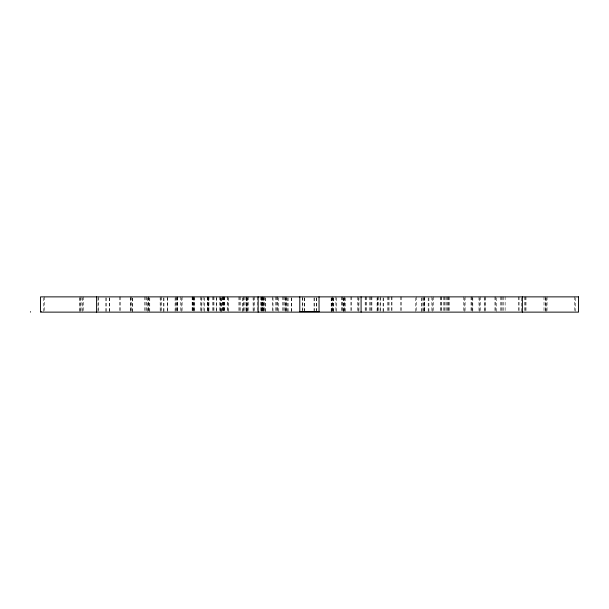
<?xml version="1.0" encoding="UTF-8"?>
<svg xmlns="http://www.w3.org/2000/svg" width="609" height="609" viewBox="0 0 609 609"><rect width="100%" height="100%" fill="white"/><g stroke="black" fill="none" stroke-linecap="round" stroke-linejoin="round"><path stroke-width="0.46" stroke-dasharray="3.04 2.28" d="M575.497 297.771L575.497 311.229M574.774 296.872L574.774 311.648M547.057 296.872L547.057 311.648M546.326 297.793L546.326 311.648M545.603 296.872L545.603 311.648M545.451 297.793L545.451 311.648M543.997 296.872L543.997 311.648M526.001 296.872L526.001 311.648M525.278 296.872L525.278 311.648M524.547 296.872L524.547 311.648M521.243 297.793L521.243 311.648M519.074 296.872L519.074 311.648M518.35 296.872L518.35 311.648M505.143 296.872L505.143 311.648M503.689 296.872L503.689 311.648M502.151 296.872L502.151 311.648M501.42 296.872L501.42 311.648M500.697 296.872L500.697 311.648M496.404 297.793L496.404 311.648M495.673 296.872L495.673 311.648M494.95 296.872L494.95 311.648M485.67 296.872L485.67 311.648M484.947 297.793L484.947 311.648M484.224 296.872L484.224 311.648M480.44 296.872L480.44 311.648M479.709 297.793L479.709 311.648M478.986 296.872L478.986 311.648M472.812 297.793L472.812 311.648M472.493 296.872L472.493 311.648M471.358 296.872L471.358 311.648M471.039 296.872L471.039 311.648M465.101 296.872L465.101 311.648M464.393 297.793L464.37 311.648M463.647 296.872L463.647 311.648M449.716 296.872L449.716 311.648M448.262 296.872L448.262 311.648M448.087 296.872L448.087 311.648M447.364 296.872L447.364 311.648M446.633 296.872L446.633 311.648M445.065 296.872L445.065 311.648M444.342 296.872L444.342 311.648M443.611 296.872L443.611 311.648M441.776 296.872L441.776 311.648M441.045 296.872L441.045 311.648M440.322 296.872L440.322 311.648M433.326 296.872L433.326 311.648M432.603 297.793L432.603 311.648M431.88 296.872L431.88 311.648M428.903 297.793L428.903 311.648M428.18 297.793L428.18 311.648M424.77 297.793L424.77 311.648M424.519 296.872L424.519 311.648L424.45 297.793M423.795 297.793L423.795 311.648M423.072 296.872L423.072 311.648M422.007 297.793L422.007 311.648M421.687 297.793L421.687 311.648M416.335 296.872L416.335 311.648M415.612 297.793L415.612 311.648M401.361 296.872L401.361 311.648M400.631 296.872L400.631 311.648M391.968 296.872L391.968 311.648M391.244 296.872L391.244 311.648M389.037 296.872L389.037 311.648M388.314 296.872L388.314 311.648M387.59 296.872L387.59 311.648M383.396 297.793L383.396 311.648M383.091 297.793L383.091 311.648M380.397 296.872L380.397 311.648M380.1 297.793L380.1 311.648M378.501 296.872L378.516 311.648M377.793 296.872L377.793 311.648L377.778 297.793M377.062 297.793L377.062 311.648M371.893 296.872L371.893 311.648M371.163 296.872L371.163 311.648M370.439 296.872L370.439 311.648M369.709 296.872L369.709 311.648M366.618 296.872L366.618 311.648M365.895 296.872L365.895 311.648M365.164 296.872L365.164 311.648M358.937 296.872L358.937 311.648M358.214 297.793L358.214 311.648M357.483 296.872L357.483 311.648M351.477 296.872L351.477 311.648M350.906 296.872L350.906 311.648M345.227 297.793L345.227 311.648M344.504 297.793L344.504 311.648M344.344 296.872L344.344 311.648M343.773 297.793L343.773 311.648M343.613 297.793L343.613 311.648M342.89 296.872L342.89 311.648M342.083 296.872L342.083 311.648M341.36 296.872L341.36 311.648M336.221 297.793L336.221 311.648M335.886 296.872L335.886 311.648M333.709 297.793L333.709 311.648M333.367 297.793L333.367 311.648M332.613 296.872L332.613 311.648M332.461 297.793L332.461 311.648M331.89 297.793L331.89 311.648M331.738 297.793L331.738 311.648M331.159 297.793L331.159 311.648M316.619 297.793L316.619 310.727M316.337 297.793L316.337 310.727M314.313 297.793L314.313 310.727M314.031 297.793L314.031 310.727M304.721 297.793L304.721 310.727M304.431 297.793L304.431 310.727M302.802 296.872L302.802 310.727M302.521 297.793L302.521 310.727M291.551 297.793L291.551 311.648M291.239 297.793L291.239 311.648M288.103 297.793L288.103 311.648M287.798 297.793L287.798 311.648M286.618 296.872L286.618 311.648M286.04 297.793L286.04 311.648M285.895 297.793L285.895 311.648M285.317 296.872L285.317 311.648M284.586 296.872L284.586 311.648M283.71 296.872L283.71 311.648M282.256 296.872L282.256 311.648M278.557 297.793L278.557 311.648M277.826 296.872L277.826 311.648M277.103 296.872L277.103 311.648M276.303 296.872L276.303 311.648M275.572 296.872L275.572 311.648M273.007 297.793L273.007 311.648M272.284 296.872L272.284 311.648M265.395 297.793L265.395 311.648M265.082 297.793L265.082 311.648M264.428 296.872L264.428 311.648M263.697 297.793L263.697 311.648M263.537 296.872L263.537 311.648M262.974 296.872L262.974 311.648M262.814 297.793L262.814 311.648M262.213 296.872L262.213 311.648M262.083 296.872L262.083 311.648M261.992 296.872L261.992 311.648M261.68 297.793L261.68 311.648M261.482 296.872L261.482 311.648M260.759 296.872L260.759 311.648M257.264 296.872L257.264 311.648M254.547 296.872L254.547 311.648M253.824 297.793L253.824 311.648M253.093 296.872L253.093 311.648M248.221 296.872L248.221 311.648M247.498 297.793L247.498 311.648M247.391 296.872L247.391 311.648M246.767 297.793L246.767 311.648M246.66 296.872L246.63 311.648M246.333 297.793L246.333 311.648M245.929 296.872L245.929 311.648M244.171 296.872L244.171 311.648M243.448 296.872L243.448 311.648M243.06 297.793L243.06 311.648M242.755 297.793L242.725 311.648M240.349 296.872L240.349 311.648M239.619 296.872L239.619 311.648M238.895 296.872L238.895 311.648M228.679 297.793L228.679 311.648M227.956 296.872L227.956 311.648M227.226 296.872L227.226 311.648M224.538 296.872L224.538 311.648M224.378 296.872L224.378 311.648M223.815 296.872L223.815 311.648M223.648 296.872L223.648 311.648M223.084 296.872L223.084 311.648M222.924 296.872L222.924 311.648M222.445 296.872L222.445 311.648M221.722 297.793L221.722 311.648M221.105 297.793L221.105 311.648M220.747 297.793L220.747 311.648M220.374 296.872L220.443 311.648M219.651 296.872L219.651 311.648M216.72 296.872L216.72 311.648M216.416 297.793L216.416 311.648M213.957 296.872L213.957 311.648M213.234 296.872L213.234 311.648M212.503 296.872L212.503 311.648M208.963 296.872L208.963 311.648M208.735 296.872L208.735 311.648M208.24 297.793L208.24 311.648M208.012 297.793L208.012 311.648M207.517 296.872L207.517 311.648M207.281 296.872L207.281 311.648M204.639 297.793L204.639 311.648M203.916 296.872L203.916 311.648M201.891 296.872L201.891 311.648M201.168 297.793L201.168 311.648M200.437 296.872L200.437 311.648M194.72 296.872L194.72 311.648M193.989 297.793L193.989 311.648M193.936 296.872L193.936 311.648M193.266 296.872L193.205 311.648M192.847 296.872L192.847 311.648M192.482 296.872L192.482 311.648M192.124 296.872L192.124 311.648M182.106 296.872L182.106 311.648M181.383 297.793L181.383 311.648M180.652 296.872L180.652 311.648M177.752 296.872L177.752 311.648M177.706 296.872L177.706 311.648M176.975 297.793L177.029 311.648M176.298 296.872L176.298 311.648M175.826 296.872L175.826 311.648M175.103 297.793L175.103 311.648M167.559 297.793L167.559 311.648M167.262 296.872L167.262 311.648M163.966 297.793L163.966 311.648M163.669 297.793L163.669 311.648M161.598 296.872L161.598 311.648M160.875 297.793L160.875 311.648M160.144 296.872L160.144 311.648M149.791 297.793L149.791 311.648M149.06 297.793L149.06 311.648M148.337 296.872L148.337 311.648M148.124 296.872L148.124 311.648M147.401 297.793L147.401 311.648M146.67 296.872L146.67 311.648M145.894 296.872L145.894 311.648M144.447 296.872L144.447 311.648M131.407 296.872L131.407 311.648M130.768 296.872L130.768 311.648M130.684 297.793L130.684 311.648M120.689 296.872L120.689 311.648M119.235 296.872L119.235 311.648M109.734 297.793L109.734 311.648M109.437 297.793L109.437 311.648M106.172 297.793L106.172 311.648M105.875 297.793L105.875 311.648M98.727 296.872L98.749 311.648M98.003 297.793L98.026 311.648M83.387 296.872L83.387 311.648M82.664 297.793L82.664 311.648M81.933 296.872L81.933 311.648M80.358 297.793L80.358 311.648M80.045 296.872L80.038 311.648M79.307 297.793L79.307 311.648M44.274 296.872L44.274 311.648M43.544 297.771L43.544 311.648M132.222 311.648L132.222 296.872L132.138 311.648"/><path stroke-width="0.91" d="M40.521 311.648L41.245 311.648M299.4 311.648L319.322 311.648M522.385 296.872L522.385 312.128M361.084 296.872L361.084 312.128M319.032 296.872L319.032 311.648M299.795 296.872L299.795 311.648M258.163 296.872L258.163 312.128M96.595 296.872L96.595 312.128M30.45 311.648L30.45 312.128M578.55 296.872L40.521 296.872L40.521 312.128L578.55 312.128L578.55 296.872"/></g></svg>
